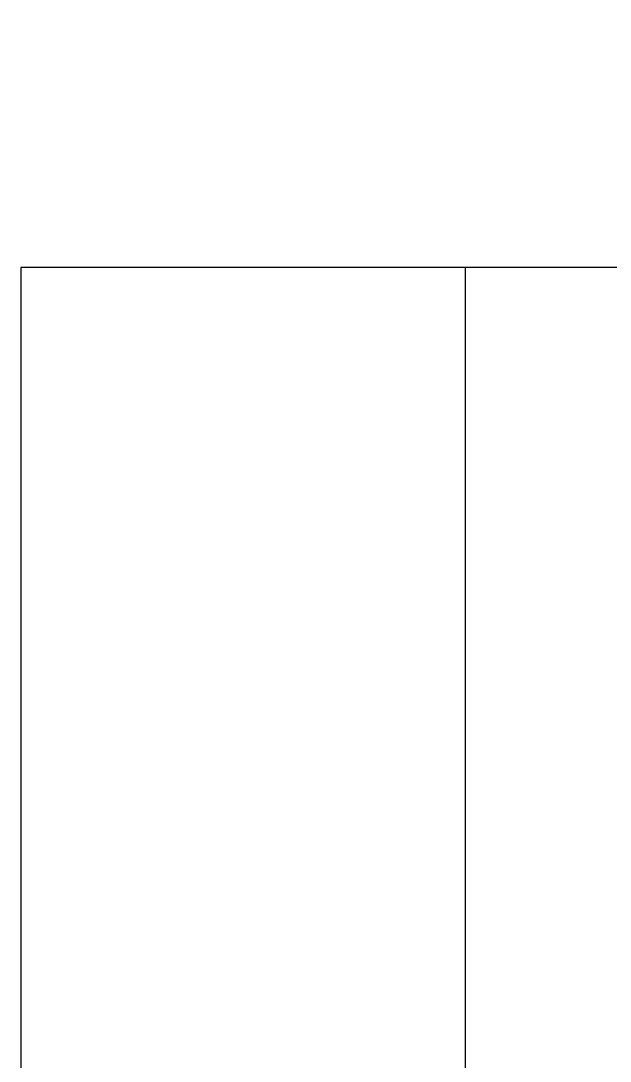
# Model space of a CAD drawing. Header units: millimetres. Extents: x 3162 to 221128, y -144913 to 11496.
# Drawn here: x 215230 to 215892, y -12854 to -11685 of the extents above; entities that cross this region are included whole.
import ezdxf
from ezdxf.xclip import XClip

# ---------------------------------------------------------------- set-up
doc = ezdxf.new("R2010")
doc.units = ezdxf.units.MM
doc.header["$LTSCALE"] = 10
doc.header["$XCLIPFRAME"] = 2
doc.linetypes.add('DASH', pattern=[8.889999999999997, 6.349999999999998, -2.54])
doc.layers.add('Hidden【虚线】', color=136, linetype='DASH', lineweight=0)
doc.layers.add('WALL_NEW【新建墙体】', color=4, linetype='Continuous')
doc.layers.add('WALL【墙体】', color=7, linetype='Continuous')

# ---------------------------------------------------------------- blocks, each defined once
blk = doc.blocks.new('海龙_05091009')
at = {"layer": 'WALL【墙体】'}
blk.add_line((-3624.999999999995, 1925), (3375.000000000007, 1925), dxfattribs=at)

msp = doc.modelspace()

# ---------------------------------------------------------------- linework, layer by layer
at = {"layer": 'Hidden【虚线】'}
msp.add_lwpolyline([(220079.5689371614, -13461.73938295653), (220079.5689371614, -11961.73938295652), (215229.5689371614, -11961.73938295652), (215229.5689371614, -13461.73938295653)], close=True, dxfattribs=at)

# ---------------------------------------------------------------- block references
at = {"layer": 'WALL_NEW【新建墙体】'}
ref = msp.add_blockref('海龙_05091009', (217654.5689569607, -13886.73938879368), dxfattribs=dict(at, rotation=89.99999999999999))
XClip(ref).set_block_clipping_path([(425.0000058371443, -2424.9999802006896), (1925.000005837137, 2425.0000197993104)])

doc.saveas('drawing.dxf')
